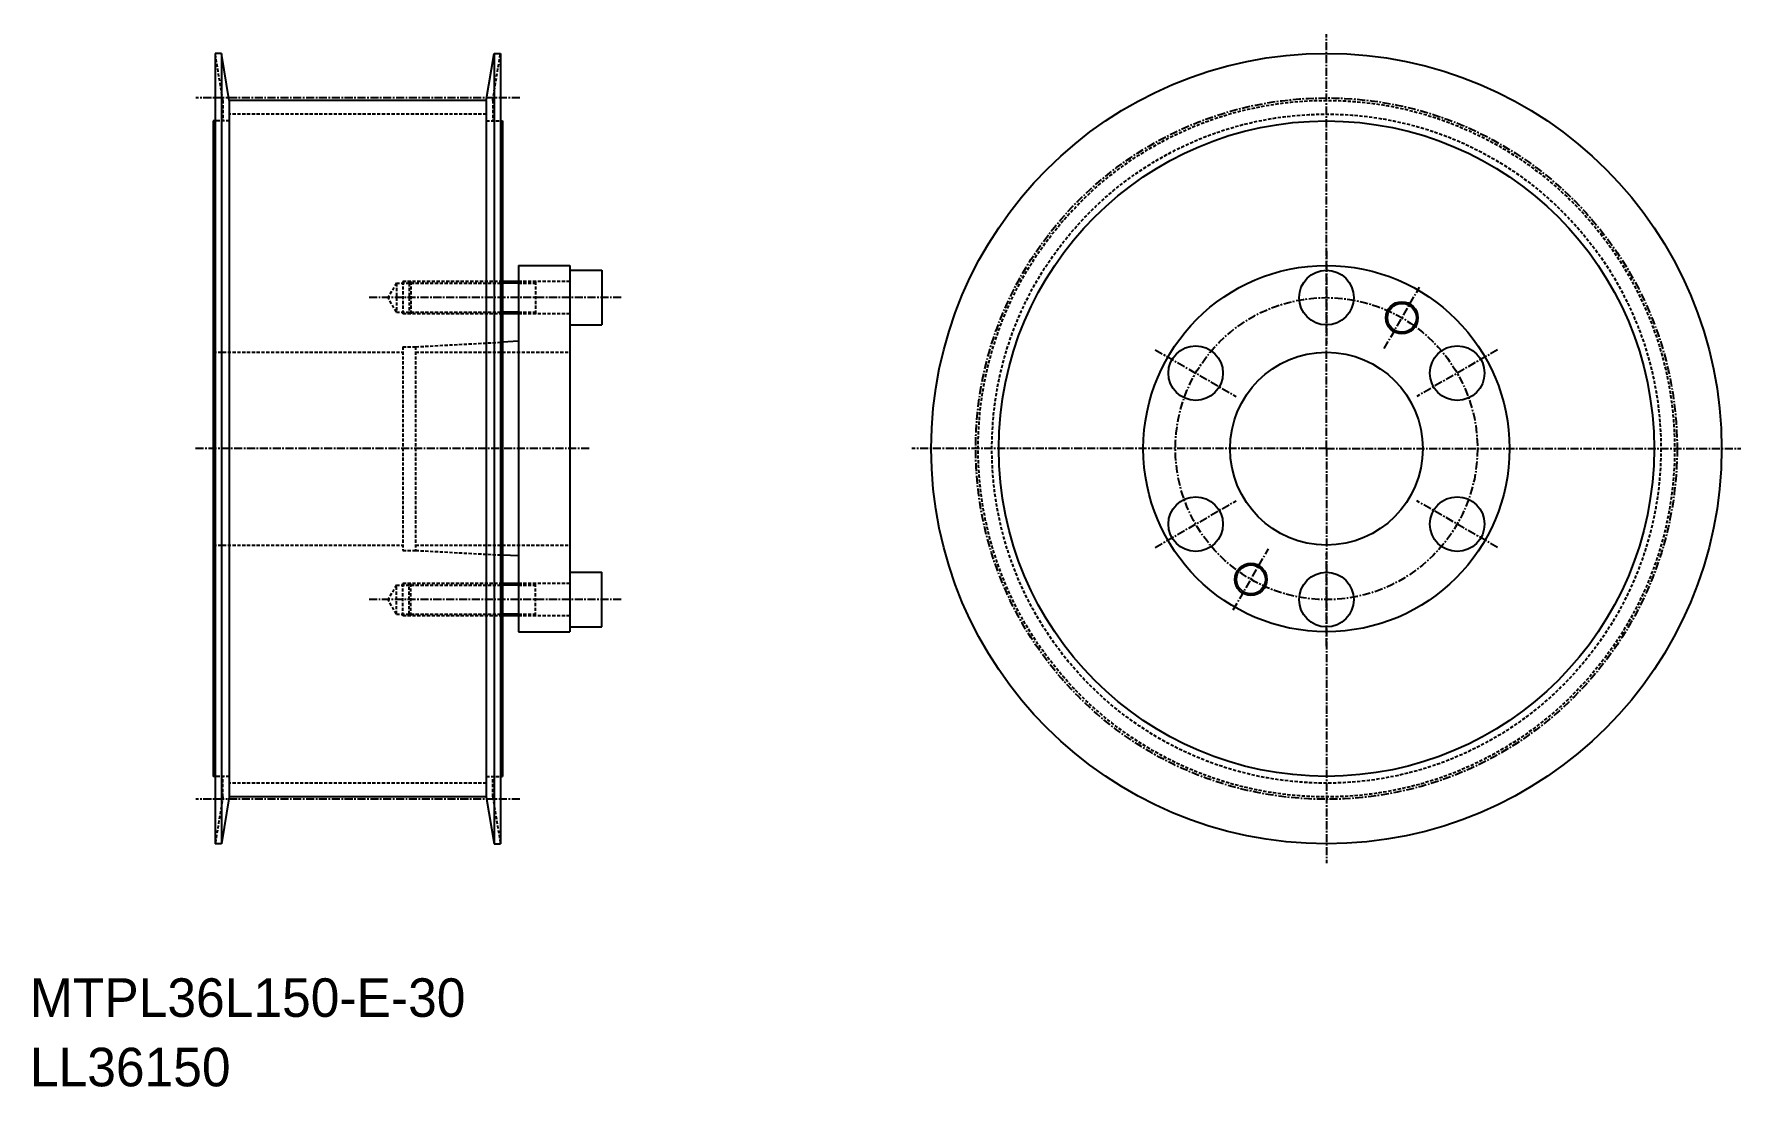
# Model space of a CAD drawing. Extents: x -285 to -20, y 4 to 168.
import ezdxf

# ---------------------------------------------------------------- set-up
doc = ezdxf.new("R2010")
doc.units = 0
doc.linetypes.add('CENTER', pattern=[2, 1.25, -0.25, 0.25, -0.25])
doc.linetypes.add('DASHED', pattern=[0.75, 0.5, -0.25])
doc.layers.get('0').update_dxf_attribs({"linetype": 'CONTINUOUS'})
doc.layers.add('CENTER', color=1, linetype='CENTER')

msp = doc.modelspace()

# ---------------------------------------------------------------- linework, layer by layer
at = {"color": 7, "linetype": 'CONTINUOUS'}
for p, q in [((-257.15, 165.14), (-257.15, 42.14)), ((-256.15, 165.14), (-257.15, 165.14)), ((-256.15, 165.14), (-256.15, 42.14)), ((-254.95, 157.84), (-256.15, 165.14)), ((-214.95, 157.84), (-213.75, 165.14)), ((-213.75, 165.14), (-213.75, 42.14)), ((-213.75, 165.14), (-212.75, 165.14)), ((-212.75, 165.14), (-212.75, 42.14)), ((-214.95, 157.84), (-254.95, 157.84)), ((-254.95, 157.84), (-254.95, 49.45)), ((-214.95, 157.84), (-214.95, 49.45)), ((-257.45, 154.64), (-257.45, 52.64)), ((-257.15, 154.64), (-257.45, 154.64)), ((-212.75, 154.64), (-212.45, 154.64)), ((-212.45, 154.64), (-212.45, 52.64)), ((-209.95, 132.14), (-201.95, 132.14)), ((-209.95, 132.14), (-209.95, 75.14)), ((-201.95, 132.14), (-201.95, 75.14)), ((-201.95, 131.39), (-196.95, 131.39)), ((-196.95, 131.39), (-196.95, 122.89)), ((-209.95, 129.64), (-212.45, 129.64)), ((-209.95, 124.64), (-212.45, 124.64)), ((-201.95, 122.89), (-196.95, 122.89)), ((-201.95, 122.89), (-196.95, 122.89)), ((-209.95, 120.34), (-212.45, 120.21)), ((-209.95, 86.94), (-212.45, 87.08)), ((-209.95, 82.64), (-212.45, 82.64)), ((-201.95, 84.39), (-196.95, 84.39)), ((-201.95, 84.39), (-196.95, 84.39)), ((-196.95, 75.89), (-196.95, 84.39)), ((-209.95, 77.64), (-212.45, 77.64)), ((-209.95, 75.14), (-201.95, 75.14)), ((-201.95, 75.89), (-196.95, 75.89)), ((-257.15, 52.64), (-257.45, 52.64)), ((-212.75, 52.64), (-212.45, 52.64)), ((-254.95, 49.45), (-256.15, 42.14)), ((-214.95, 49.45), (-254.95, 49.45)), ((-214.95, 49.45), (-213.75, 42.14)), ((-256.15, 42.14), (-257.15, 42.14)), ((-213.75, 42.14), (-212.75, 42.14))]:
    msp.add_line(p, q, dxfattribs=at)
at = {"color": 3, "linetype": 'DASHED'}
for p, q in [((-255.95, 157.84), (-257.15, 165.14)), ((-213.95, 157.84), (-212.75, 165.14)), ((-255.95, 157.84), (-255.95, 154.64)), ((-213.95, 157.84), (-213.95, 154.64)), ((-254.95, 154.64), (-257.15, 154.64)), ((-214.95, 155.71), (-254.95, 155.71)), ((-214.95, 154.64), (-212.75, 154.64)), ((-228.95, 129.39), (-230.25, 127.14)), ((-228.95, 129.39), (-228.95, 124.89)), ((-228.95, 129.39), (-212.45, 129.39)), ((-227.95, 129.64), (-227.95, 124.64)), ((-212.45, 129.64), (-227.95, 129.64)), ((-226.7, 129.64), (-226.95, 129.39)), ((-226.95, 129.39), (-226.95, 124.64)), ((-226.7, 129.64), (-226.7, 124.64)), ((-201.95, 129.64), (-209.95, 129.64)), ((-209.95, 129.39), (-207.28, 129.39)), ((-207.28, 129.64), (-207.28, 124.64)), ((-228.95, 124.89), (-230.25, 127.14)), ((-228.95, 124.89), (-212.45, 124.89)), ((-226.7, 124.64), (-226.95, 124.89)), ((-209.95, 124.89), (-207.28, 124.89)), ((-212.45, 124.64), (-227.95, 124.64)), ((-201.95, 124.64), (-209.95, 124.64)), ((-225.95, 119.49), (-212.45, 120.21)), ((-257.45, 118.64), (-227.95, 118.64)), ((-227.95, 119.49), (-225.95, 119.49)), ((-227.95, 119.49), (-227.95, 87.79)), ((-225.95, 119.49), (-225.95, 87.79)), ((-225.95, 118.64), (-201.95, 118.64)), ((-257.45, 88.64), (-227.95, 88.64)), ((-227.95, 87.79), (-225.95, 87.79)), ((-225.95, 88.64), (-201.95, 88.64)), ((-225.95, 87.79), (-212.45, 87.08)), ((-228.95, 82.39), (-230.25, 80.14)), ((-228.95, 77.89), (-228.95, 82.39)), ((-228.95, 82.39), (-212.45, 82.39)), ((-227.95, 77.64), (-227.95, 82.64)), ((-212.45, 82.64), (-227.95, 82.64)), ((-226.95, 77.89), (-226.95, 82.64)), ((-226.7, 82.64), (-226.95, 82.39)), ((-226.7, 77.64), (-226.7, 82.64)), ((-201.95, 82.64), (-209.95, 82.64)), ((-209.95, 82.39), (-207.28, 82.39)), ((-207.28, 77.64), (-207.28, 82.64)), ((-228.95, 77.89), (-230.25, 80.14)), ((-228.95, 77.89), (-212.45, 77.89)), ((-212.45, 77.64), (-227.95, 77.64)), ((-226.7, 77.64), (-226.95, 77.89)), ((-209.95, 77.89), (-207.28, 77.89)), ((-201.95, 77.64), (-209.95, 77.64)), ((-254.95, 52.64), (-257.15, 52.64)), ((-255.95, 49.45), (-255.95, 52.64)), ((-214.95, 51.58), (-254.95, 51.58)), ((-214.95, 52.64), (-212.75, 52.64)), ((-213.95, 49.45), (-213.95, 52.64)), ((-255.95, 49.45), (-257.15, 42.14)), ((-213.95, 49.45), (-212.75, 42.14))]:
    msp.add_line(p, q, dxfattribs=at)
at = {"color": 3, "linetype": 'CONTINUOUS'}
for p, q in [((-209.95, 129.39), (-212.45, 129.39)), ((-209.95, 124.89), (-212.45, 124.89)), ((-209.95, 82.39), (-212.45, 82.39)), ((-209.95, 77.89), (-212.45, 77.89))]:
    msp.add_line(p, q, dxfattribs=at)
at = {"color": 7, "linetype": 'CONTINUOUS'}
for centre, radius in [((-84.2, 103.64), 61.5), ((-84.2, 103.64), 51), ((-84.2, 103.64), 28.5), ((-84.2, 103.64), 28.5), ((-84.2, 127.14), 4.25), ((-72.45, 124), 2.25), ((-104.55, 115.39), 4.25), ((-63.85, 115.39), 4.25), ((-84.2, 103.64), 15), ((-104.55, 91.89), 4.25), ((-63.85, 91.89), 4.25), ((-95.95, 83.29), 2.25), ((-84.2, 80.14), 4.25)]:
    msp.add_circle(centre, radius, dxfattribs=at)
at = {"color": 3, "linetype": 'DASHED'}
for radius in [54.2, 52.06]:
    msp.add_circle((-84.2, 103.64), radius, dxfattribs=at)
at = {"color": 3, "linetype": 'CONTINUOUS'}
for centre in [(-72.45, 124), (-95.95, 83.29)]:
    msp.add_circle(centre, 2.5, dxfattribs=at)
at = {"layer": 'CENTER', "color": 1, "linetype": 'CENTER'}
for p, q in [((-84.2, 103.64), (-84.2, 168.14)), ((-209.75, 158.22), (-260.15, 158.22)), ((-84.2, 134.39), (-84.2, 119.89)), ((-75.2, 119.23), (-69.7, 128.76)), ((-193.95, 127.14), (-233.25, 127.14)), ((-110.83, 119.02), (-98.27, 111.77)), ((-57.57, 119.02), (-70.12, 111.77)), ((-198.95, 103.64), (-260.45, 103.64)), ((-84.2, 103.64), (-148.7, 103.64)), ((-84.2, 103.64), (-19.7, 103.64)), ((-84.2, 103.64), (-84.2, 39.14)), ((-110.83, 88.27), (-98.27, 95.52)), ((-57.57, 88.27), (-70.12, 95.52)), ((-98.7, 78.53), (-93.2, 88.06)), ((-84.2, 72.89), (-84.2, 87.39)), ((-193.95, 80.14), (-233.25, 80.14)), ((-209.75, 49.07), (-260.15, 49.07))]:
    msp.add_line(p, q, dxfattribs=at)
for radius in [54.58, 23.5]:
    msp.add_circle((-84.2, 103.64), radius, dxfattribs=at)

# ---------------------------------------------------------------- texts
at = {"color": 7, "linetype": 'CONTINUOUS'}
for s, p in [('MTPL36L150-E-30', (-285.99, 15.21)), ('LL36150', (-285.99, 4.4))]:
    msp.add_text(s, height=6, dxfattribs=at).set_placement(p)

doc.saveas('drawing.dxf')
